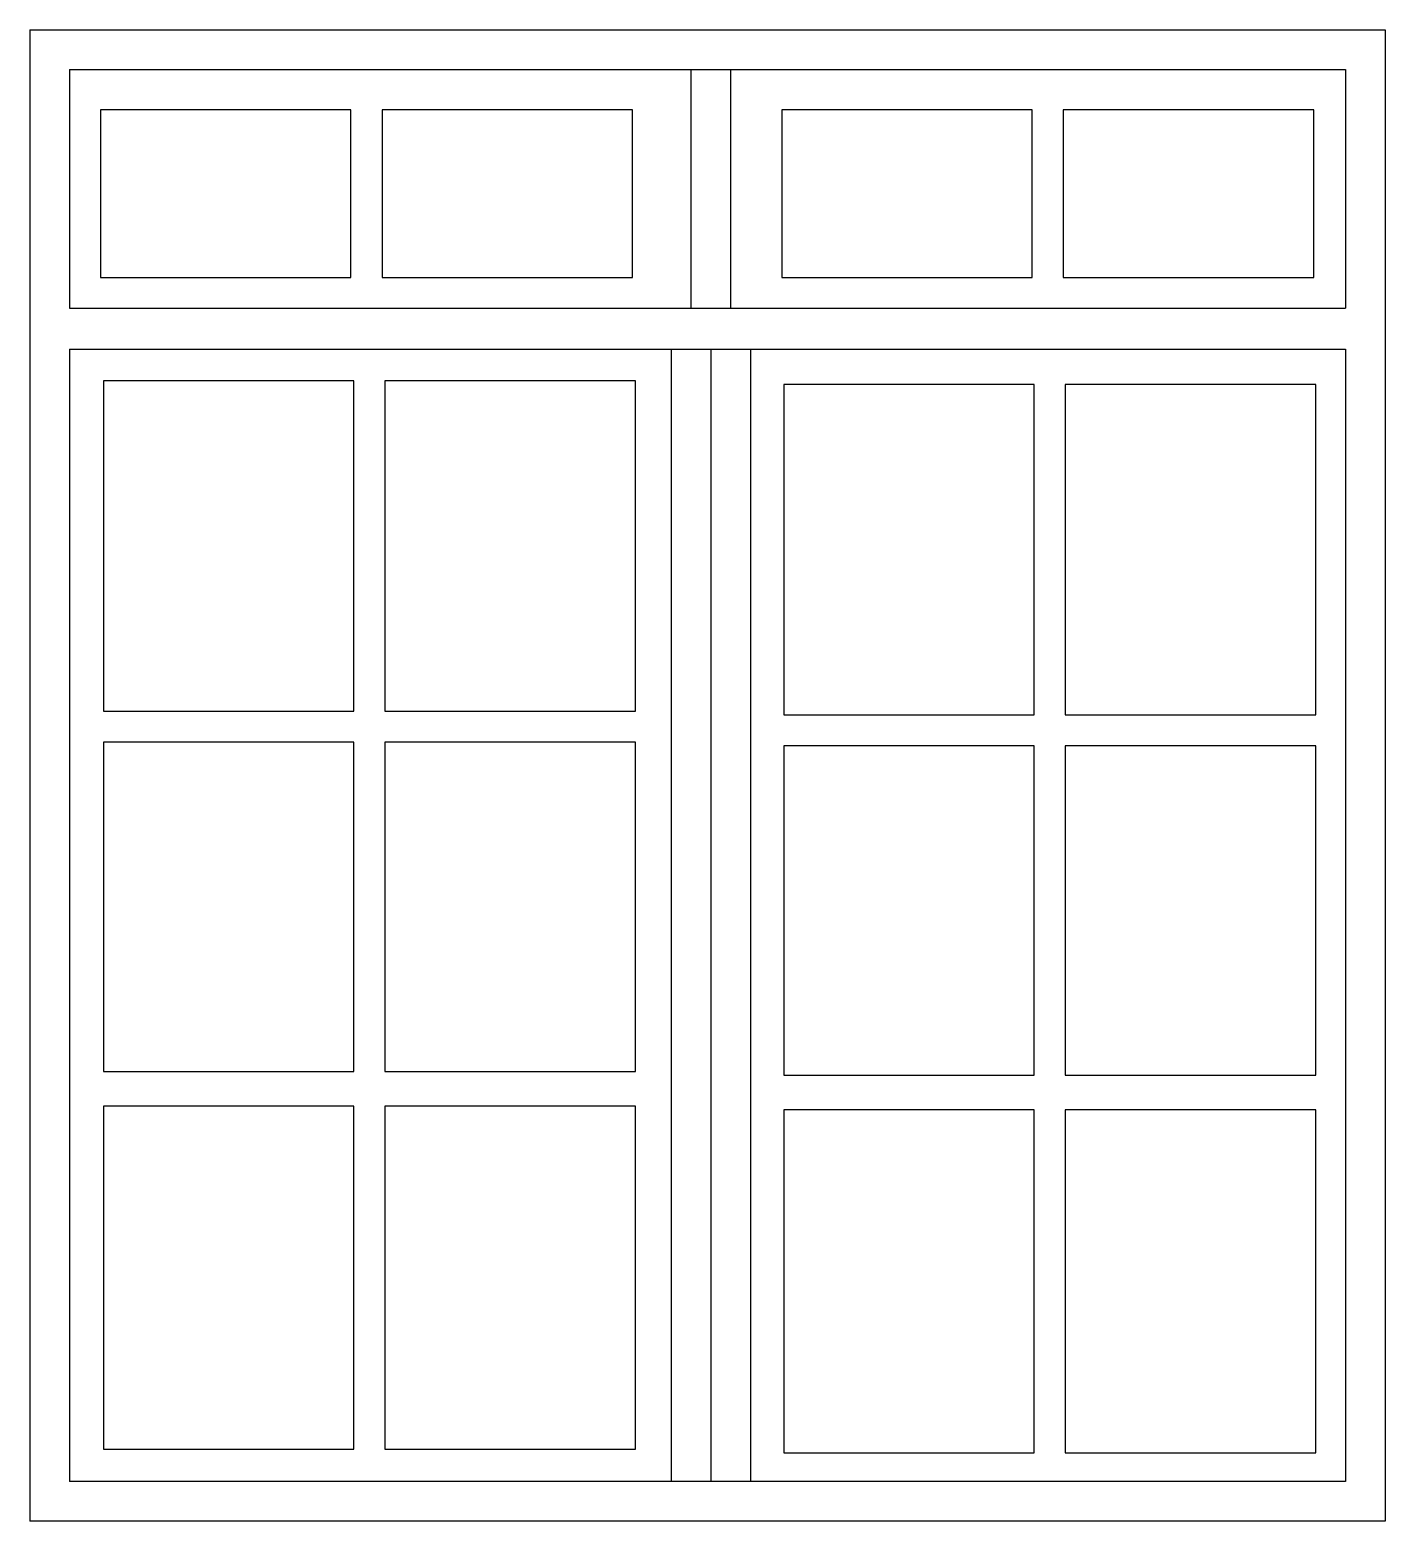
# Model space of a CAD drawing. Header units: millimetres. Extents: x -632.25 to -631.25, y 1788.36 to 1789.46.
import ezdxf

# ---------------------------------------------------------------- set-up
doc = ezdxf.new("R2010")
doc.units = ezdxf.units.MM
doc.header["$LTSCALE"] = 10
doc.layers.add('Janelas', color=2, linetype='Continuous')

msp = doc.modelspace()

# ---------------------------------------------------------------- linework, layer by layer
at = {"layer": 'Janelas'}
for p, q in [((-632.2505, 1789.4603), (-632.2505, 1788.3603)), ((-632.2505, 1789.4603), (-631.2505, 1789.4603)), ((-631.2505, 1789.4603), (-631.2505, 1788.3603)), ((-631.2505, 1788.3603), (-632.2505, 1788.3603))]:
    msp.add_line(p, q, dxfattribs=at)
at = {"layer": 'Janelas', "color": 1}
for p, q in [((-632.2213, 1789.4311), (-632.2213, 1789.255)), ((-632.2213, 1789.4311), (-631.2797, 1789.4311)), ((-631.7627, 1789.4311), (-631.7627, 1789.2553)), ((-631.7335, 1789.4311), (-631.7335, 1789.2553)), ((-631.2797, 1789.4311), (-631.2797, 1789.255)), ((-632.0136, 1789.4014), (-632.1984, 1789.4014)), ((-632.1984, 1789.4014), (-632.1984, 1789.2777)), ((-632.0136, 1789.2777), (-632.0136, 1789.4014)), ((-631.8058, 1789.4014), (-631.9906, 1789.4014)), ((-631.9906, 1789.4014), (-631.9906, 1789.2777)), ((-631.8058, 1789.2777), (-631.8058, 1789.4014)), ((-631.511, 1789.4014), (-631.6957, 1789.4014)), ((-631.6957, 1789.4014), (-631.6957, 1789.2777)), ((-631.511, 1789.2777), (-631.511, 1789.4014)), ((-631.3032, 1789.4014), (-631.488, 1789.4014)), ((-631.488, 1789.4014), (-631.488, 1789.2777)), ((-631.3032, 1789.2777), (-631.3032, 1789.4014)), ((-632.1984, 1789.2777), (-632.0136, 1789.2777)), ((-631.9906, 1789.2777), (-631.8058, 1789.2777)), ((-631.6957, 1789.2777), (-631.511, 1789.2777)), ((-631.488, 1789.2777), (-631.3032, 1789.2777)), ((-632.2213, 1789.255), (-631.2797, 1789.255)), ((-632.2213, 1789.2248), (-632.2213, 1788.3895)), ((-632.2213, 1789.2248), (-631.2797, 1789.2248)), ((-631.7773, 1789.2248), (-631.7773, 1788.3895)), ((-631.7481, 1789.2248), (-631.7481, 1788.3895)), ((-631.7189, 1789.2248), (-631.7189, 1788.3895)), ((-631.2797, 1789.2248), (-631.2797, 1788.3895)), ((-632.0115, 1789.2014), (-632.1962, 1789.2014)), ((-632.1962, 1789.2014), (-632.1962, 1788.9577)), ((-632.0115, 1788.9577), (-632.0115, 1789.2014)), ((-631.8037, 1789.2014), (-631.9885, 1789.2014)), ((-631.9885, 1789.2014), (-631.9885, 1788.9577)), ((-631.8037, 1788.9577), (-631.8037, 1789.2014)), ((-631.5096, 1789.1987), (-631.6943, 1789.1987)), ((-631.6943, 1789.1987), (-631.6943, 1788.955)), ((-631.5096, 1788.955), (-631.5096, 1789.1987)), ((-631.3018, 1789.1987), (-631.4866, 1789.1987)), ((-631.4866, 1789.1987), (-631.4866, 1788.955)), ((-631.3018, 1788.955), (-631.3018, 1789.1987)), ((-632.1962, 1788.9577), (-632.0115, 1788.9577)), ((-631.9885, 1788.9577), (-631.8037, 1788.9577)), ((-631.6943, 1788.955), (-631.5096, 1788.955)), ((-631.4866, 1788.955), (-631.3018, 1788.955)), ((-632.0115, 1788.935), (-632.1962, 1788.935)), ((-632.1962, 1788.935), (-632.1962, 1788.6919)), ((-632.0115, 1788.6919), (-632.0115, 1788.935)), ((-631.8037, 1788.935), (-631.9885, 1788.935)), ((-631.9885, 1788.935), (-631.9885, 1788.6919)), ((-631.8037, 1788.6919), (-631.8037, 1788.935)), ((-631.5096, 1788.9323), (-631.6943, 1788.9323)), ((-631.6943, 1788.9323), (-631.6943, 1788.6892)), ((-631.5096, 1788.6892), (-631.5096, 1788.9323)), ((-631.3018, 1788.9323), (-631.4866, 1788.9323)), ((-631.4866, 1788.9323), (-631.4866, 1788.6892)), ((-631.3018, 1788.6892), (-631.3018, 1788.9323)), ((-632.1962, 1788.6919), (-632.0115, 1788.6919)), ((-631.9885, 1788.6919), (-631.8037, 1788.6919)), ((-631.6943, 1788.6892), (-631.5096, 1788.6892)), ((-631.4866, 1788.6892), (-631.3018, 1788.6892)), ((-632.1962, 1788.6665), (-632.1962, 1788.4135)), ((-632.0115, 1788.6665), (-632.1962, 1788.6665)), ((-632.0115, 1788.4135), (-632.0115, 1788.6665)), ((-631.8037, 1788.6665), (-631.9885, 1788.6665)), ((-631.9885, 1788.6665), (-631.9885, 1788.4135)), ((-631.8037, 1788.4135), (-631.8037, 1788.6665)), ((-631.6943, 1788.6638), (-631.6943, 1788.4108)), ((-631.5096, 1788.6638), (-631.6943, 1788.6638)), ((-631.5096, 1788.4108), (-631.5096, 1788.6638)), ((-631.3018, 1788.6638), (-631.4866, 1788.6638)), ((-631.4866, 1788.6638), (-631.4866, 1788.4108)), ((-631.3018, 1788.4108), (-631.3018, 1788.6638)), ((-632.1962, 1788.4135), (-632.0115, 1788.4135)), ((-631.9885, 1788.4135), (-631.8037, 1788.4135)), ((-631.6943, 1788.4108), (-631.5096, 1788.4108)), ((-631.4866, 1788.4108), (-631.3018, 1788.4108)), ((-631.2797, 1788.3895), (-632.2213, 1788.3895))]:
    msp.add_line(p, q, dxfattribs=at)

doc.saveas('drawing.dxf')
